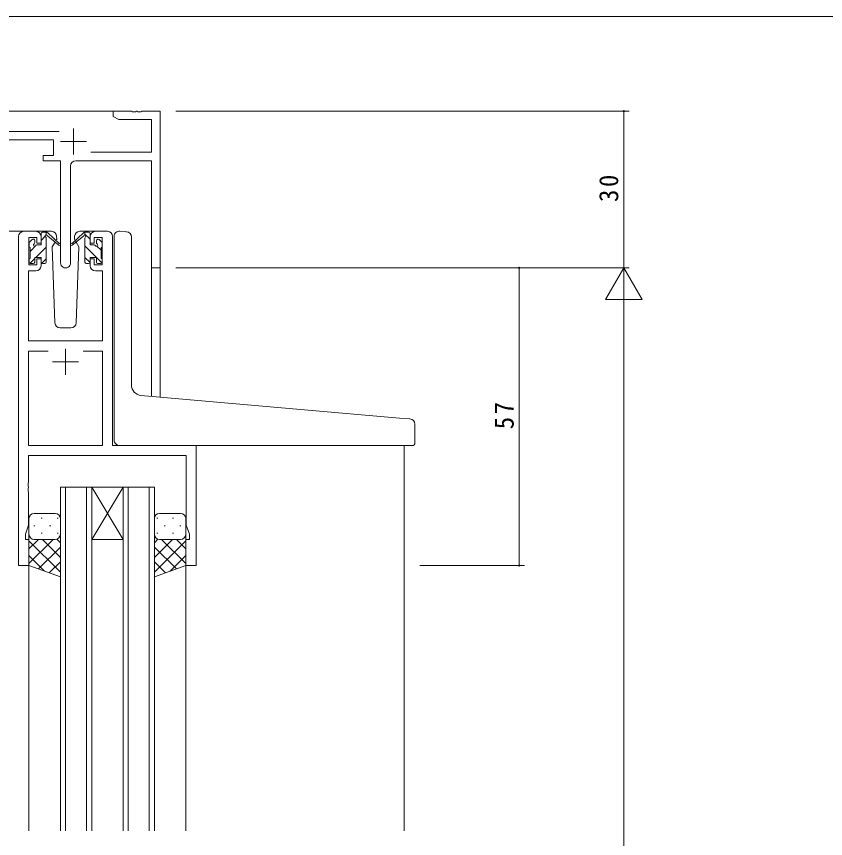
# Model space of a CAD drawing. Units: millimetres on the paper. Extents: x -420 to 373, y -297 to 267.
# Drawn here: x -276.3 to -121.5, y 107 to 264.4 of the extents above; entities that cross this region are included whole.
import ezdxf

# ---------------------------------------------------------------- set-up
doc = ezdxf.new("R2010")
doc.units = ezdxf.units.MM
doc.linetypes.add('DASHED3', pattern=[4, 3, -1])
for name, color, linetype, lineweight in [('0-1_YKK_ZWAK', 7, 'Continuous', 9), ('0-3_YKK_12', 2, 'Continuous', 9), ('0-4_YKK_D', 6, 'Continuous', 9), ('0-6_YKK_13', 4, 'Continuous', 9), ('0-7_YKK_11', 7, 'Continuous', 9)]:
    doc.layers.add(name, color=color, linetype=linetype, lineweight=lineweight)
doc.styles.add('ＭＳ ゴシック', font='')
doc.styles.get('ＭＳ ゴシック').set_extended_font_data('MS Gothic')

msp = doc.modelspace()

# ---------------------------------------------------------------- linework, layer by layer
at = {"layer": '0-1_YKK_ZWAK'}
msp.add_line((352.3, 264.4), (-417.7, 264.4), dxfattribs=at)
at = {"layer": '0-3_YKK_12'}
for p, q in [((-310.315, 246.275), (-257.315, 246.275)), ((-284.715, 223.275), (-274.915, 223.275)), ((-248.815, 216.275), (-250.445, 216.275)), ((-250.445, 216.275), (-250.445, 191.679)), ((-248.815, 216.275), (-248.815, 191.537)), ((-242.215, 182.275), (-239.715, 182.275)), ((-202.114, 182.276), (-202.114, 108.525)), ((-261.915, 174.274), (-267.915, 174.274)), ((-267.915, 174.274), (-267.915, 108.525)), ((-266.915, 108.525), (-266.915, 174.274)), ((-262.915, 174.274), (-262.915, 108.525)), ((-255.915, 174.274), (-261.915, 164.274)), ((-261.915, 174.274), (-255.915, 164.274)), ((-261.915, 174.274), (-255.915, 174.274)), ((-261.915, 108.525), (-261.915, 174.274)), ((-249.915, 174.274), (-255.915, 174.274)), ((-255.915, 174.274), (-255.915, 108.525)), ((-254.915, 108.525), (-254.915, 174.274)), ((-250.915, 174.274), (-250.915, 108.525)), ((-249.915, 108.525), (-249.915, 174.274)), ((-261.915, 164.274), (-255.915, 164.274)), ((-273.915, 159.775), (-273.915, 108.525)), ((-243.915, 159.775), (-243.915, 108.525))]:
    msp.add_line(p, q, dxfattribs=at)
at = {"layer": '0-4_YKK_D'}
for p, q in [((-245.815, 246.275), (-159.117, 246.275)), ((-160.117, 216.275), (-160.117, 246.275)), ((-245.815, 216.275), (-159.117, 216.275)), ((-226.815, 216.275), (-159.117, 216.275)), ((-199.114, 216.275), (-179.117, 216.275)), ((-180.117, 159.275), (-180.117, 216.275)), ((-160.117, 216.275), (-163.617, 210.213)), ((-160.117, 216.275), (-156.617, 210.213)), ((-160.117, 216.275), (-160.117, 204.15)), ((-163.617, 210.213), (-156.617, 210.213)), ((-160.117, 209.275), (-160.117, -176.725)), ((-199.114, 159.275), (-179.117, 159.275))]:
    msp.add_line(p, q, dxfattribs=at)
for centre, start, end in [((-160.117, 246.275), 90, 270), ((-160.117, 246.275), 270, 90), ((-180.117, 216.275), 90, 270), ((-180.117, 216.275), 270, 90), ((-180.117, 159.275), 90, 270), ((-180.117, 159.275), 270, 90)]:
    msp.add_arc(centre, 0.106, start, end, dxfattribs=at)
at = {"layer": '0-6_YKK_13'}
for p, q in [((-269.628, 223.275), (-272.615, 223.275)), ((-271.614, 220.675), (-271.614, 222.775)), ((-271.614, 221.503), (-270.804, 222.313)), ((-271.314, 223.075), (-270.524, 223.075)), ((-270.614, 222.575), (-270.614, 223.075)), ((-270.614, 217.375), (-270.614, 221.975)), ((-270.33, 223.004), (-268.148, 220.957)), ((-268.18, 220.612), (-270.321, 222.308)), ((-268.629, 222.31), (-268.61, 221.775)), ((-263.499, 223.004), (-265.681, 220.957)), ((-265.649, 220.612), (-263.509, 222.308)), ((-265.219, 221.775), (-265.201, 222.31)), ((-261.215, 223.275), (-264.201, 223.275)), ((-262.515, 223.075), (-263.306, 223.075)), ((-263.215, 222.575), (-263.215, 223.075)), ((-262.215, 221.74), (-263.215, 222.74)), ((-263.215, 217.375), (-263.215, 221.975)), ((-262.215, 220.675), (-262.215, 222.775)), ((-257.617, 192.307), (-257.617, 222.303)), ((-256.53, 223.3), (-255.317, 223.193)), ((-255.23, 223.186), (-255.317, 223.193)), ((-254.317, 193.851), (-254.317, 222.19)), ((-273.914, 220.375), (-273.914, 220.975)), ((-273.826, 221.187), (-273.326, 221.687)), ((-273.714, 219.403), (-272.463, 220.654)), ((-272.814, 221.475), (-272.814, 221.136)), ((-272.353, 220.675), (-271.614, 220.675)), ((-268.936, 221.21), (-269.457, 220.307)), ((-268.61, 221.775), (-268.754, 221.525)), ((-264.372, 220.307), (-265.219, 221.775)), ((-259.952, 217.231), (-263.215, 220.495)), ((-261.476, 220.675), (-262.215, 220.675)), ((-261.015, 221.475), (-261.015, 221.136)), ((-260.115, 219.64), (-260.919, 220.444)), ((-260.003, 221.187), (-260.503, 221.687)), ((-259.915, 220.375), (-259.915, 220.975)), ((-273.714, 218.075), (-273.714, 220.175)), ((-272.597, 218.275), (-270.614, 220.258)), ((-269.457, 220.307), (-268.948, 205.74)), ((-264.881, 205.74), (-264.372, 220.307)), ((-260.115, 218.075), (-260.115, 220.175)), ((-273.914, 217.375), (-273.914, 217.875)), ((-273.759, 217.112), (-272.814, 218.058)), ((-272.814, 218.275), (-271.614, 218.275)), ((-272.814, 218.275), (-272.814, 217.375)), ((-271.614, 218.275), (-271.614, 217.375)), ((-271.493, 217.134), (-270.614, 218.013)), ((-262.235, 217.269), (-263.215, 218.249)), ((-262.215, 218.275), (-262.215, 217.375)), ((-261.015, 218.275), (-262.215, 218.275)), ((-261.015, 218.275), (-261.015, 217.375)), ((-259.915, 217.375), (-259.915, 217.875)), ((-273.114, 217.075), (-273.614, 217.075)), ((-270.914, 217.075), (-271.314, 217.075)), ((-262.915, 217.075), (-262.515, 217.075)), ((-260.715, 217.075), (-260.215, 217.075)), ((-267.949, 204.775), (-265.88, 204.775)), ((-257.617, 183.276), (-257.617, 192.307)), ((-200.117, 182.576), (-200.117, 186.36)), ((-256.617, 182.276), (-203.117, 182.276)), ((-200.417, 182.276), (-203.117, 182.276)), ((-268.916, 169.275), (-272.916, 169.275)), ((-248.915, 169.275), (-244.915, 169.275)), ((-273.916, 168.275), (-273.916, 165.275)), ((-272.996, 166.911), (-272.796, 166.911)), ((-271.581, 168.326), (-271.381, 168.326)), ((-269.966, 166.911), (-269.766, 166.911)), ((-268.551, 168.326), (-268.351, 168.326)), ((-267.916, 165.275), (-267.916, 168.275)), ((-249.915, 165.275), (-249.915, 168.275)), ((-249.28, 168.326), (-249.48, 168.326)), ((-247.865, 166.911), (-248.065, 166.911)), ((-246.25, 168.326), (-246.45, 168.326)), ((-244.835, 166.911), (-245.035, 166.911)), ((-243.915, 168.275), (-243.915, 165.275)), ((-273.916, 159.275), (-273.916, 165.275)), ((-271.581, 165.496), (-271.381, 165.496)), ((-268.551, 165.496), (-268.351, 165.496)), ((-267.916, 165.496), (-267.916, 157.132)), ((-249.915, 165.496), (-249.915, 157.132)), ((-249.28, 165.496), (-249.48, 165.496)), ((-246.25, 165.496), (-246.45, 165.496)), ((-243.915, 159.275), (-243.915, 165.275)), ((-272.125, 164.275), (-273.916, 162.483)), ((-269.296, 164.275), (-273.916, 159.655)), ((-273.916, 164.007), (-267.916, 158.006)), ((-272.916, 164.275), (-269.316, 164.275)), ((-272.516, 164.275), (-268.916, 164.275)), ((-271.356, 164.275), (-267.916, 160.835)), ((-268.585, 164.331), (-267.916, 163.663)), ((-249.247, 164.331), (-249.915, 163.663)), ((-246.475, 164.275), (-249.915, 160.835)), ((-243.915, 164.007), (-249.915, 158.006)), ((-245.315, 164.275), (-248.915, 164.275)), ((-248.535, 164.275), (-243.915, 159.655)), ((-244.915, 164.275), (-248.515, 164.275)), ((-245.707, 164.275), (-243.915, 162.483)), ((-267.916, 162.826), (-272.112, 158.63)), ((-249.915, 162.826), (-245.719, 158.63)), ((-273.916, 161.178), (-270.956, 158.217)), ((-243.915, 161.178), (-246.876, 158.217)), ((-267.916, 157.132), (-273.916, 159.275)), ((-267.916, 159.998), (-270.028, 157.886)), ((-249.915, 159.998), (-247.803, 157.886)), ((-249.915, 157.132), (-243.915, 159.275))]:
    msp.add_line(p, q, dxfattribs=at)
msp.add_lwpolyline([(-201.03, 187.356), (-203.03, 187.531), (-252.491, 191.859)], dxfattribs=at)
for centre, radius, start, end in [((-271.314, 222.775), 0.3, 90, 180), ((-270.614, 222.375), 0.2, 20.88332, 233.1301), ((-270.914, 221.975), 0.3, 0, 53.1301), ((-270.524, 222.775), 0.3, 49.8974, 90), ((-270.147, 222.553), 0.3, 200.88332, 234.62001), ((-269.628, 222.275), 1, 2, 90), ((-264.201, 222.275), 1, 90, 178), ((-263.682, 222.553), 0.3, 305.37997, 339.11667), ((-263.306, 222.775), 0.3, 90, 130.10258), ((-263.215, 222.375), 0.2, 306.86989, 159.11667), ((-262.915, 221.975), 0.3, 126.86989, 180), ((-262.515, 222.775), 0.3, 0, 90), ((-256.617, 222.303), 1, 85, 180), ((-255.317, 222.19), 1, 0, 85), ((-273.614, 220.975), 0.3, 135, 180), ((-273.714, 220.375), 0.2, 180, 270), ((-273.114, 221.475), 0.3, 0, 135), ((-272.814, 220.675), 0.25, 123.05573, 326.94426), ((-273.114, 221.136), 0.3, 303.05573, 0), ((-272.353, 220.375), 0.3, 90, 146.94426), ((-268.065, 220.775), 0.2, 234.62001, 114.62001), ((-265.765, 220.775), 0.2, 65.37997, 305.37997), ((-261.476, 220.375), 0.3, 33.05573, 90), ((-261.015, 220.675), 0.25, 213.05573, 56.94426), ((-260.715, 221.475), 0.3, 45, 180), ((-260.715, 221.136), 0.3, 180, 236.94426), ((-260.115, 220.375), 0.2, 270, 0), ((-260.215, 220.975), 0.3, 0, 45), ((-273.714, 217.875), 0.2, 90, 180), ((-273.614, 217.375), 0.3, 180, 270), ((-273.114, 217.375), 0.3, 270, 0), ((-271.314, 217.375), 0.3, 180, 270), ((-270.914, 217.375), 0.3, 270, 0), ((-262.915, 217.375), 0.3, 180, 270), ((-262.515, 217.375), 0.3, 270, 0), ((-260.715, 217.375), 0.3, 180, 270), ((-260.215, 217.375), 0.3, 270, 0), ((-260.115, 217.875), 0.2, 0, 90), ((-267.949, 205.775), 1, 182, 270), ((-265.88, 205.775), 1, 270, 358), ((-252.317, 193.851), 2, 180, 264.99998), ((-201.117, 186.36), 1, 0, 85), ((-256.617, 183.276), 1, 180, 224.427), ((-256.617, 183.276), 1, 224.427, 238.63301), ((-256.617, 183.276), 1, 224.427, 270), ((-200.417, 182.576), 0.3, 270, 0), ((-272.916, 168.275), 1, 90, 180), ((-268.916, 168.275), 1, 0, 90), ((-248.915, 168.275), 1, 90, 180), ((-244.915, 168.275), 1, 0, 90), ((-272.916, 165.275), 1, 180, 270), ((-272.916, 165.275), 1, 180, 270), ((-268.916, 165.275), 1, 270, 0), ((-268.916, 165.275), 1, 270, 0), ((-248.915, 165.275), 1, 180, 270), ((-248.915, 165.275), 1, 180, 270), ((-244.915, 165.275), 1, 270, 0), ((-244.915, 165.275), 1, 270, 0)]:
    msp.add_arc(centre, radius, start, end, dxfattribs=at)
at = {"layer": '0-6_YKK_13', "linetype": 'DASHED3'}
for centre, start, end in [((-250.857, 181.775), 90, 93.72617), ((-250.857, 181.775), 90, 93.72617), ((-248.973, 181.775), 87.13426, 90), ((-248.973, 181.775), 87.13426, 90)]:
    msp.add_arc(centre, 0.5, start, end, dxfattribs=at)
at = {"layer": '0-7_YKK_11'}
for p, q in [((-268.112, 242.405), (-297.122, 242.405)), ((-265.415, 242.975), (-265.415, 237.975)), ((-267.915, 240.475), (-262.915, 240.475)), ((-265.965, 217.225), (-265.965, 235.775)), ((-275.915, 159.275), (-275.915, 222.275)), ((-274.915, 223.275), (-272.615, 223.275)), ((-261.215, 223.275), (-258.915, 223.275)), ((-266.915, 200.775), (-266.915, 195.775)), ((-263.564, 200.345), (-259.845, 200.345)), ((-269.415, 198.275), (-264.415, 198.275))]:
    msp.add_line(p, q, dxfattribs=at)
for points in [[(-264.965, 236.775), (-250.445, 236.775), (-250.445, 216.275), (-248.815, 216.275), (-248.815, 246.275), (-252.356, 246.275), (-252.54, 246.155), (-253.09, 246.155), (-253.273, 246.275), (-253.356, 246.275), (-253.54, 246.155), (-254.09, 246.155), (-254.273, 246.275), (-257.815, 246.275), (-257.815, 245.275), (-256.723, 244.645), (-250.445, 244.645), (-250.445, 238.405), (-262.064, 238.405)], [(-297.365, 217.225), (-297.365, 236.775), (-294.015, 236.775), (-294.015, 237.775), (-296.015, 237.775), (-296.015, 240.775), (-269.215, 240.775), (-269.215, 237.775), (-271.215, 237.775), (-271.215, 236.775), (-267.865, 236.775), (-267.865, 217.225)], [(-257.915, 222.275), (-257.915, 182.275), (-241.915, 182.275), (-241.915, 159.275), (-243.915, 159.275), (-243.915, 164.275), (-243.215, 164.275), (-243.215, 165.275), (-243.845, 167.006), (-243.845, 180.345), (-273.985, 180.345), (-273.985, 175.233), (-274.105, 175.05), (-274.105, 174.5), (-273.985, 174.317), (-273.985, 174.233), (-274.105, 174.05), (-274.105, 173.5), (-273.985, 173.317), (-273.985, 167.006), (-274.615, 165.275), (-274.615, 164.275), (-273.915, 164.275), (-273.915, 159.275), (-275.915, 159.275)], [(-271.615, 222.275), (-271.615, 220.975), (-272.415, 220.975), (-272.415, 222.075), (-273.915, 222.075), (-273.915, 216.875), (-272.415, 216.875), (-272.415, 217.975), (-271.615, 217.975), (-271.615, 216.675)], [(-262.215, 216.675), (-262.215, 217.975), (-261.415, 217.975), (-261.415, 216.875), (-259.915, 216.875), (-259.915, 222.075), (-261.415, 222.075), (-261.415, 220.975), (-262.215, 220.975), (-262.215, 222.275)], [(-272.615, 215.675), (-273.985, 215.675), (-273.985, 202.275), (-259.845, 202.275), (-259.845, 215.675), (-261.215, 215.675)], [(-263.564, 200.345), (-259.845, 200.345), (-259.845, 182.275), (-273.985, 182.275), (-273.985, 200.345), (-270.265, 200.345)]]:
    msp.add_lwpolyline(points, dxfattribs=at)
for centre, radius, start, end in [((-264.965, 235.775), 1, 90, 179.99998), ((-274.915, 222.275), 1, 90, 179.99998), ((-272.615, 222.275), 1, 0, 89.99998), ((-261.215, 222.275), 1, 90, 179.99998), ((-258.915, 222.275), 1, 0, 89.99998), ((-266.915, 217.225), 0.95, 179.99998, 0), ((-272.615, 216.675), 1, 270, 359.99998), ((-261.215, 216.675), 1, 180, 269.99998)]:
    msp.add_arc(centre, radius, start, end, dxfattribs=at)

# ---------------------------------------------------------------- texts
at = {"layer": '0-4_YKK_D', "color": 3, "char_height": 3.666, "attachment_point": 7, "rotation": 90, "style": 'ＭＳ ゴシック'}
for s, insert in [('\\T1.21;\\W0.95;30', (-161.117, 228.875)), ('\\T1.21;\\W0.95;57', (-181.117, 185.375))]:
    msp.add_mtext(s, dxfattribs=dict(at, insert=insert))

doc.saveas('drawing.dxf')
